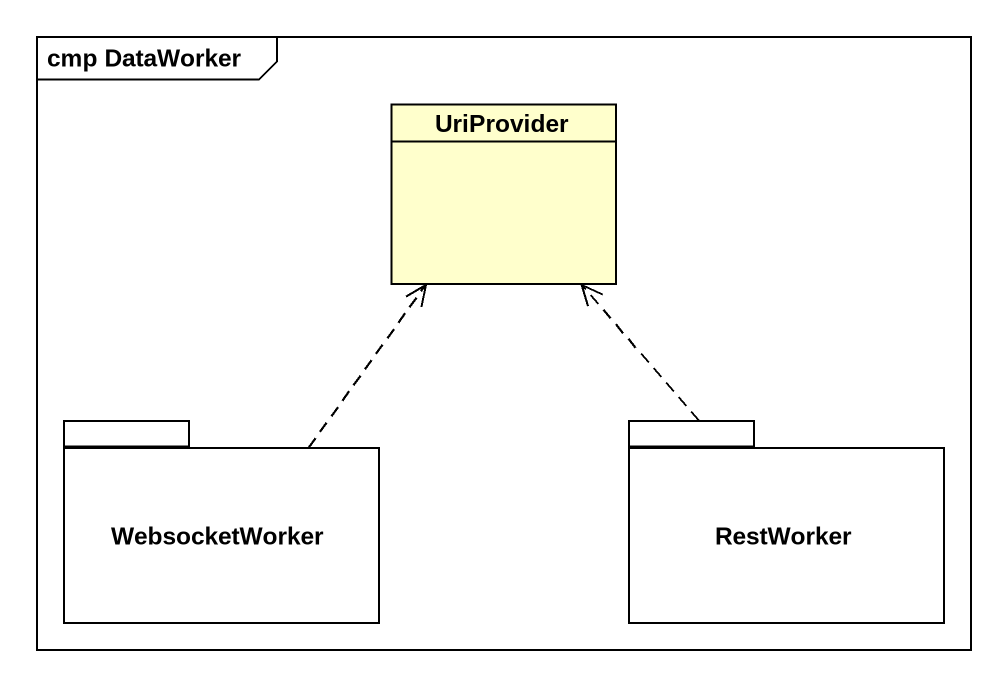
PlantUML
@startuml
mainframe cmp DataWorker
hide circle
hide empty members
class UriProvider
package WebsocketWorker {
}
package RestWorker {
}
WebsocketWorker .up.> UriProvider
RestWorker .up.> UriProvider
@enduml
